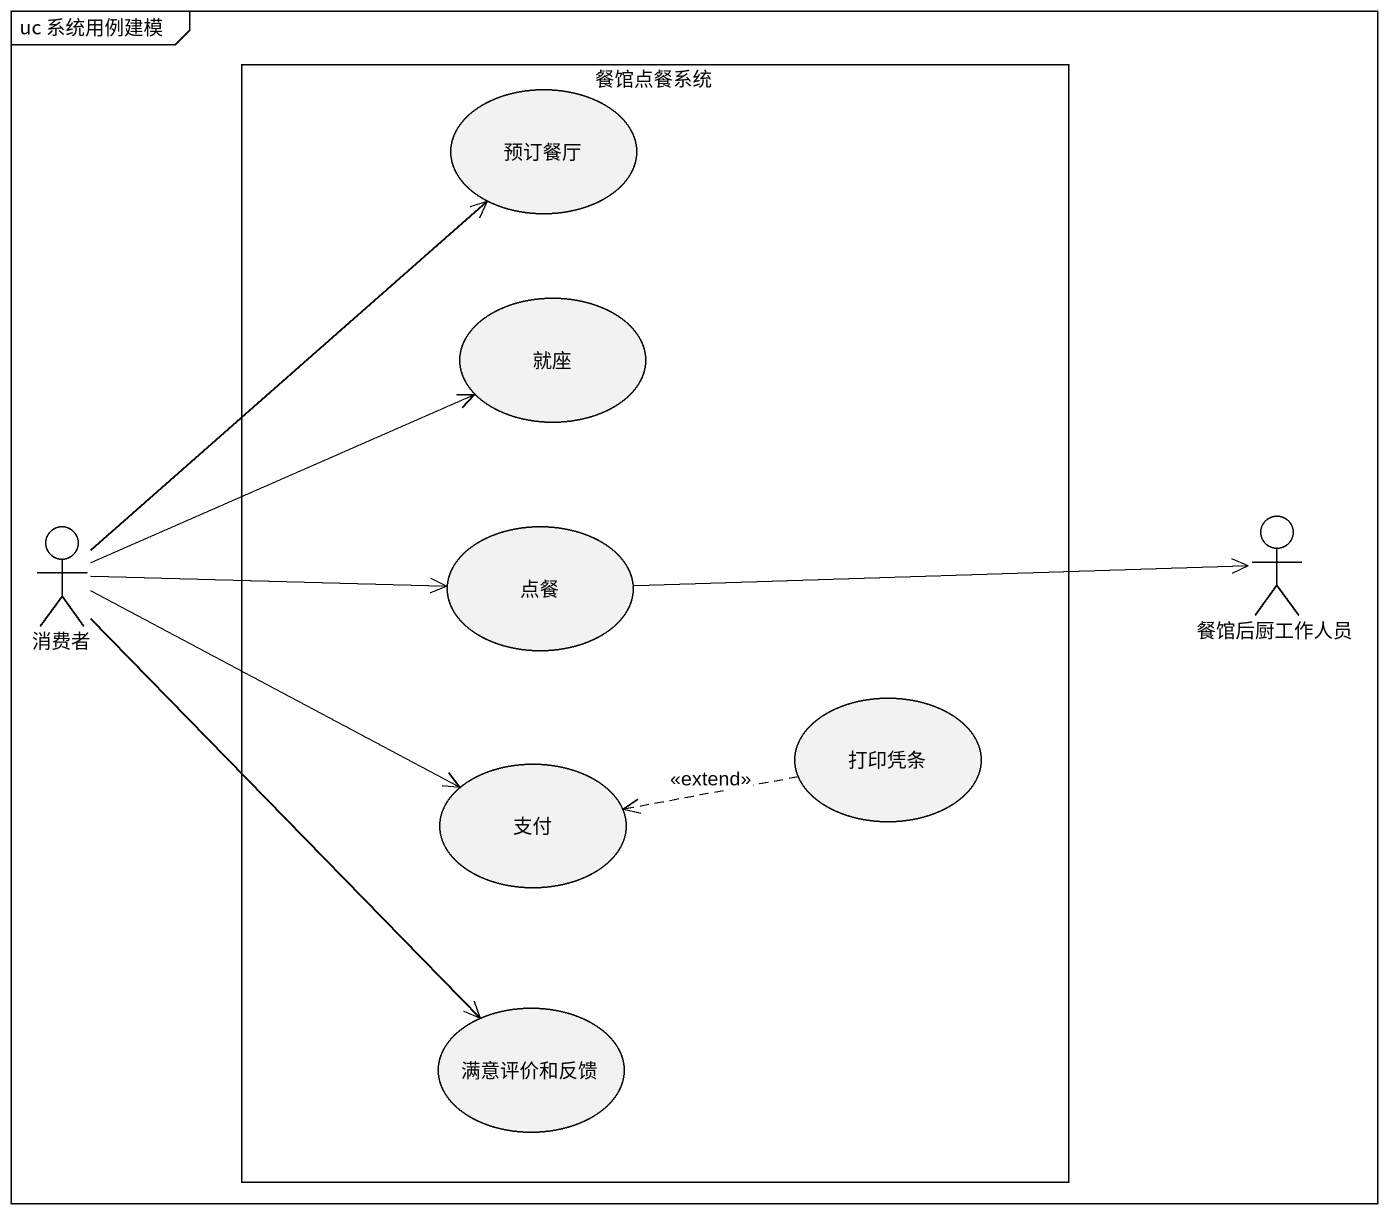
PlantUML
@startuml
mainframe uc 系统用例建模
rectangle 餐馆点餐系统 {
  usecase 预订餐厅
  usecase 就座
  usecase 点餐
  usecase 打印凭条
  usecase 支付
  usecase 满意评价和反馈
}
actor 消费者
actor 餐馆后厨工作人员
消费者 -up-> 预订餐厅
消费者 -right-> 就座
消费者 -right-> 点餐
消费者 -right-> 支付
消费者 --> 满意评价和反馈
点餐 -right-> 餐馆后厨工作人员
打印凭条 .left.> 支付 : <<extend>>
@enduml
